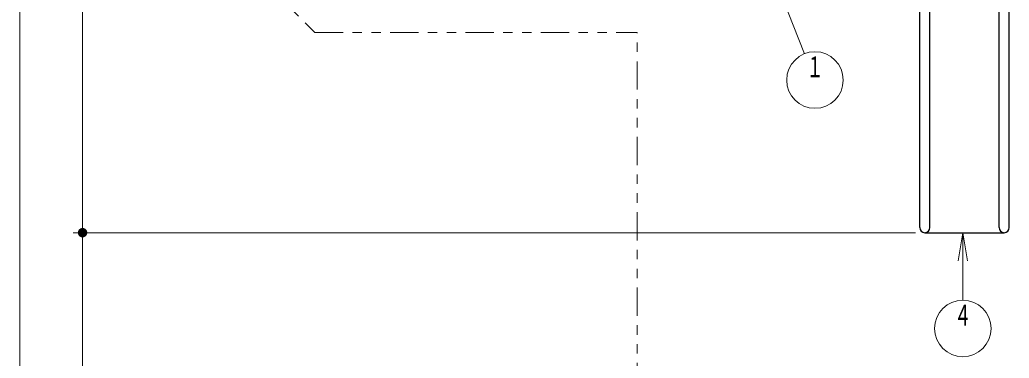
# Model space of a CAD drawing. Units: millimetres on the paper, scale 1:60. Extents: x -571 to 0, y -594 to 267.
# Drawn here: x -379.7 to -274.7, y 95.9 to 131.8 of the extents above; entities that cross this region are included whole.
import ezdxf
from ezdxf.enums import TextEntityAlignment as Align

# ---------------------------------------------------------------- set-up
doc = ezdxf.new("R2010")
doc.units = ezdxf.units.MM
doc.linetypes.add('USER3', pattern=[8, 3, -1, 1, -1, 1, -1])
doc.layers.add('1_60', color=7, linetype='Continuous', lineweight=25)
doc.styles.add('ＭＳ ゴシック', font='')
doc.styles.get('ＭＳ ゴシック').set_extended_font_data('MS Gothic')

# ---------------------------------------------------------------- blocks, each defined once
blk = doc.blocks.new('filled_dot')
at = {"color": 0, "linetype": 'Continuous', "lineweight": -2, "const_width": 1.25}
blk.add_lwpolyline([(-0.625, 0, 1), (0.625, 0, 1)], format="xyb", close=True, dxfattribs=at)

msp = doc.modelspace()

# ---------------------------------------------------------------- linework, layer by layer
at = {"layer": '1_60', "lineweight": 13}
for p, q in [((-379.727, 75.843), (-379.727, 235.296)), ((-373.061, 109.176), (-373.061, 205.296)), ((-299.12, 135.092), (-296.381, 128.165)), ((-284.61, 109.176), (-374.061, 109.176)), ((-373.061, 75.843), (-373.061, 109.176)), ((-280.076, 106.176), (-279.576, 109.176)), ((-279.576, 109.176), (-279.076, 106.176)), ((-279.576, 109.176), (-279.576, 106.176)), ((-279.576, 109.176), (-279.576, 102.017))]:
    msp.add_line(p, q, dxfattribs=at)
at = {"layer": '1_60'}
for p, q in [((-284.151, 109.717), (-284.151, 160.759)), ((-283.068, 109.717), (-283.068, 160.759)), ((-275.735, 109.717), (-275.735, 160.759)), ((-274.651, 109.717), (-274.651, 160.759)), ((-283.61, 109.175), (-275.193, 109.175))]:
    msp.add_line(p, q, dxfattribs=at)
at = {"layer": '1_60', "color": 2, "linetype": 'USER3', "lineweight": 13}
for p, q in [((-366.394, 148.425), (-348.385, 130.417)), ((-348.385, 130.417), (-314.151, 130.417)), ((-314.151, 92.353), (-314.151, 130.417))]:
    msp.add_line(p, q, dxfattribs=at)
at = {"layer": '1_60', "lineweight": 13}
for centre in [(-295.278, 125.375), (-279.576, 99.017)]:
    msp.add_circle(centre, 3, dxfattribs=at)
at = {"layer": '1_60'}
for centre, start, end in [((-283.61, 109.717), 180, 270), ((-283.61, 109.717), 270, 0), ((-275.193, 109.717), 180, 270), ((-275.193, 109.717), 270, 0)]:
    msp.add_arc(centre, 0.542, start, end, dxfattribs=at)

# ---------------------------------------------------------------- block references
at = {"layer": '1_60', "lineweight": 13, "xscale": 0.4, "yscale": 0.4}
for rotation in [270, 90]:
    msp.add_blockref('filled_dot', (-373.061, 109.176), dxfattribs=dict(at, rotation=rotation))

# ---------------------------------------------------------------- texts
at = {"layer": '1_60', "style": 'ＭＳ ゴシック', "width": 0.6}
for s, p in [('１', (-295.278, 127.875)), ('４', (-279.576, 101.517))]:
    msp.add_text(s, height=2.199, dxfattribs=at).set_placement(p, align=Align.TOP_CENTER)

doc.saveas('drawing.dxf')
